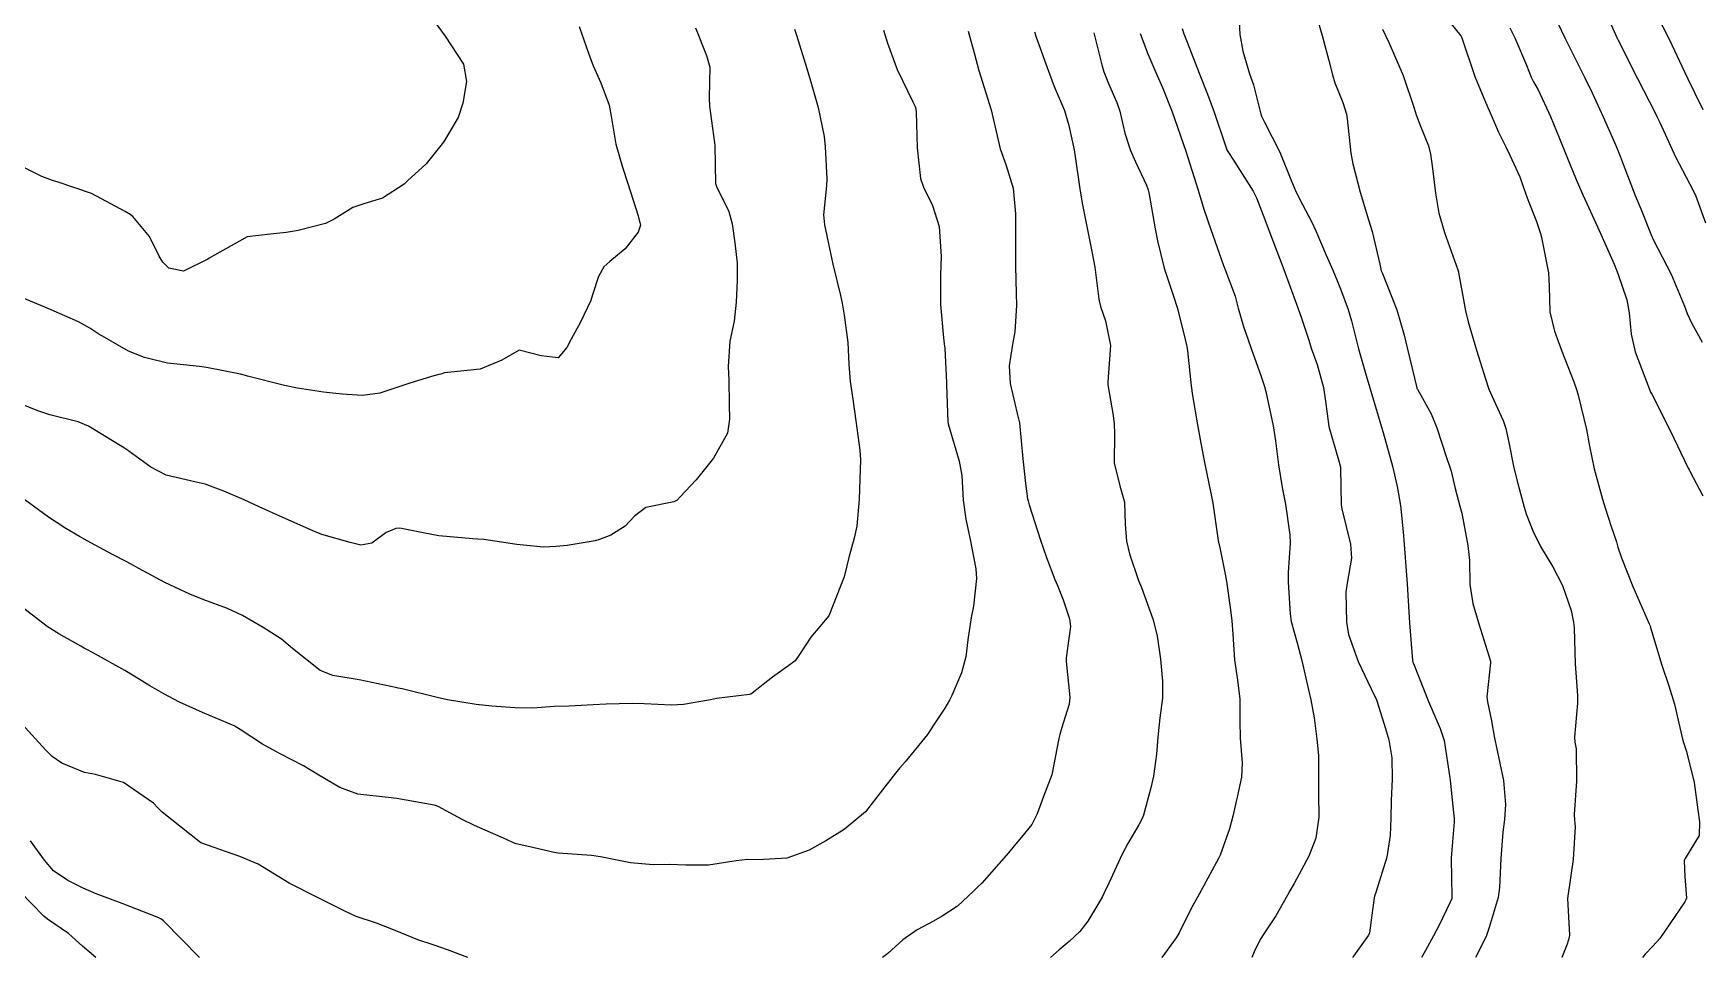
# Model space of a CAD drawing. Header units: metres. Extents: x 307586 to 320046, y 7427249 to 7434250.
# Drawn here: x 319297.1 to 319382.5, y 7427250 to 7427297.2 of the extents above; entities that cross this region are included whole.
import ezdxf

# ---------------------------------------------------------------- set-up
doc = ezdxf.new("R2010")
doc.units = ezdxf.units.M
doc.header["$MEASUREMENT"] = 0
doc.layers.add('Curvas de Nivel 1m', color=11, linetype='Continuous')
doc.layers.add('Curvas de Nivel 5m', color=15, linetype='Continuous')

msp = doc.modelspace()

# ---------------------------------------------------------------- linework, layer by layer
at = {"layer": 'Curvas de Nivel 1m', "flags": 128}
for points, elevation in [([(319377.331, 7427298.969), (319378.184, 7427297.028), (319378.202, 7427296.979), (319378.212, 7427296.96), (319378.244, 7427296.897), (319379.241, 7427294.944), (319379.547, 7427294.339), (319380.135, 7427293.186), (319380.264, 7427292.929), (319380.381, 7427292.677), (319381.184, 7427290.919), (319382.087, 7427289.206), (319382.22, 7427288.908), (319382.712, 7427287.543)], 868), ([(319369.326, 7427298.195), (319370.184, 7427297.123), (319370.231, 7427297.05), (319370.264, 7427296.967), (319370.901, 7427295.043), (319371.452, 7427293.724), (319371.763, 7427293.034), (319372.125, 7427292.192), (319372.502, 7427291.41), (319372.7, 7427291.021), (319373.205, 7427289.904), (319373.516, 7427289.009), (319373.673, 7427288.6), (319374.069, 7427287.626), (319374.269, 7427286.998), (319374.337, 7427286.719), (319374.686, 7427284.993), (319374.713, 7427284.307), (319374.753, 7427282.993), (319374.986, 7427282.007), (319375.354, 7427280.986), (319375.969, 7427279.408), (319376.128, 7427278.978), (319376.204, 7427278.734), (319376.615, 7427276.973), (319376.777, 7427276.125), (319377.013, 7427274.969), (319377.449, 7427273.412), (319377.585, 7427272.963), (319377.883, 7427272.017), (319378.151, 7427271.231), (319378.232, 7427270.955), (319378.408, 7427270.408), (319379.003, 7427268.938), (319379.824, 7427267.033), (319379.875, 7427266.929), (319379.907, 7427266.844), (319380.475, 7427264.923), (319380.841, 7427263.861), (319381.136, 7427262.916), (319381.547, 7427261.12), (319381.61, 7427260.911), (319381.747, 7427260.504), (319382.13, 7427258.904), (319382.324, 7427257.515), (319382.413, 7427256.899), (319382.4, 7427256.192), (319381.675, 7427255.024), (319381.634, 7427254.95), (319381.624, 7427254.91), (319381.665, 7427254.095), (319381.741, 7427252.996), (319381.712, 7427252.909), (319381.652, 7427252.807), (319380.886, 7427251.672), (319380.37, 7427250.923), (319380.013, 7427250.54), (319379.621, 7427250.127), (319379.488, 7427249.95)], 871), ([(319374.893, 7427298.296), (319375.523, 7427296.987), (319376.164, 7427295.722), (319376.54, 7427294.976), (319376.909, 7427294.209), (319377.472, 7427292.967), (319378.118, 7427291.505), (319378.283, 7427291.126), (319378.351, 7427290.956), (319378.507, 7427290.554), (319379.119, 7427288.944), (319379.41, 7427288.273), (319379.937, 7427286.932), (319380.059, 7427286.661), (319380.964, 7427284.921), (319381.64, 7427283.291), (319381.784, 7427282.912), (319382.008, 7427282.431), (319382.546, 7427281.449)], 869), ([(319380.196, 7427298.237), (319380.869, 7427296.923), (319381.513, 7427295.566), (319381.815, 7427294.913), (319382.146, 7427294.212), (319382.579, 7427293.345)], 867), ([(319336.075, 7427297.461), (319336.178, 7427297.147), (319336.707, 7427295.454), (319336.944, 7427294.653), (319337.283, 7427293.448), (319337.582, 7427291.974), (319337.633, 7427291.445), (319337.726, 7427289.804), (319337.707, 7427289.444), (319337.547, 7427287.966), (319337.606, 7427287.445), (319338.033, 7427285.44), (319338.422, 7427283.839), (319338.509, 7427283.433), (319338.61, 7427282.825), (319338.798, 7427281.428), (319338.858, 7427280.313), (319338.927, 7427279.426), (319339.049, 7427278.519), (319339.207, 7427277.421), (319339.418, 7427275.92), (319339.445, 7427275.417), (319339.427, 7427274.936), (319339.381, 7427273.418), (319339.265, 7427272.026), (319339.125, 7427271.421), (319338.845, 7427270.417), (319338.616, 7427269.428), (319337.823, 7427267.44), (319336.902, 7427266.354), (319336.333, 7427265.455), (319336.104, 7427265.143), (319335.787, 7427264.89), (319334.95, 7427264.299), (319333.898, 7427263.479), (319333.825, 7427263.427), (319333.772, 7427263.41), (319332.073, 7427263.201), (319331.768, 7427263.149), (319330.384, 7427262.903), (319329.763, 7427262.863), (319328.377, 7427262.938), (319327.764, 7427262.958), (319326.419, 7427262.918), (319325.762, 7427262.878), (319324.532, 7427262.822), (319323.761, 7427262.793), (319322.664, 7427262.712), (319321.759, 7427262.728), (319320.579, 7427262.823), (319319.762, 7427262.895), (319318.296, 7427263.141), (319317.767, 7427263.263), (319315.972, 7427263.698), (319315.773, 7427263.737), (319315.726, 7427263.748), (319313.777, 7427264.173), (319312.432, 7427264.393), (319311.782, 7427264.646), (319310.369, 7427265.764), (319309.798, 7427266.243), (319308.857, 7427266.838), (319307.809, 7427267.452), (319307.04, 7427267.808), (319305.819, 7427268.252), (319305.1, 7427268.551), (319303.833, 7427269.152), (319302.494, 7427269.86), (319302.073, 7427270.094), (319301.846, 7427270.217), (319301.151, 7427270.576), (319299.857, 7427271.277), (319299.461, 7427271.498), (319298.752, 7427271.907), (319297.871, 7427272.485), (319295.893, 7427273.94)], 881), ([(319331.004, 7427297.522), (319331.56, 7427296.118), (319331.732, 7427295.514), (319331.702, 7427293.949), (319331.714, 7427293.514), (319331.972, 7427291.644), (319331.986, 7427291.511), (319332.03, 7427289.564), (319332.042, 7427289.51), (319332.082, 7427289.416), (319332.706, 7427288.137), (319332.874, 7427287.498), (319333.018, 7427286.526), (319333.134, 7427285.493), (319333.137, 7427284.606), (319333.089, 7427283.494), (319332.974, 7427282.52), (319332.761, 7427281.498), (319332.671, 7427280.2), (319332.705, 7427279.499), (319332.731, 7427278.279), (319332.743, 7427277.498), (319332.641, 7427276.791), (319331.913, 7427275.51), (319331.028, 7427274.393), (319330.216, 7427273.527), (319330.059, 7427273.359), (319329.889, 7427273.277), (319328.46, 7427272.976), (319327.878, 7427272.539), (319327.404, 7427272.03), (319326.657, 7427271.572), (319326.091, 7427271.348), (319325.86, 7427271.28), (319324.42, 7427271.031), (319323.857, 7427270.985), (319323.208, 7427270.961), (319321.857, 7427271.084), (319320.168, 7427271.339), (319319.86, 7427271.366), (319319.593, 7427271.387), (319317.862, 7427271.538), (319317.051, 7427271.688), (319315.866, 7427271.918), (319315.657, 7427271.911), (319315.162, 7427271.707), (319314.418, 7427271.154), (319313.856, 7427271.059), (319313.317, 7427271.188), (319311.861, 7427271.601), (319311.486, 7427271.754), (319309.873, 7427272.465), (319308.656, 7427273.014), (319307.886, 7427273.367), (319306.84, 7427273.811), (319305.896, 7427274.176), (319305.436, 7427274.286), (319303.901, 7427274.642), (319303.106, 7427275.053), (319301.989, 7427275.869), (319301.946, 7427275.902), (319301.913, 7427275.921), (319301.761, 7427276.025), (319299.925, 7427277.143), (319299.39, 7427277.36), (319297.931, 7427277.721), (319297.315, 7427277.926), (319295.941, 7427278.497)], 882), ([(319325.035, 7427297.591), (319325.515, 7427296.234), (319325.763, 7427295.584), (319326.144, 7427294.718), (319326.572, 7427293.576), (319326.682, 7427293.017), (319326.914, 7427291.572), (319327.254, 7427290.406), (319327.527, 7427289.566), (319328.066, 7427287.912), (319328.129, 7427287.625), (319328.15, 7427287.559), (319328.186, 7427287.433), (319328.056, 7427287.079), (319327.39, 7427286.219), (319326.606, 7427285.574), (319326.301, 7427285.306), (319326.025, 7427284.803), (319325.733, 7427283.865), (319325.635, 7427283.584), (319325.118, 7427282.466), (319324.636, 7427281.593), (319324.406, 7427281.168), (319323.973, 7427280.641), (319323.105, 7427280.743), (319321.977, 7427281.036), (319321.089, 7427280.522), (319319.967, 7427280.068), (319318.154, 7427279.866), (319317.964, 7427279.812), (319317.863, 7427279.782), (319317.48, 7427279.685), (319316.322, 7427279.332), (319315.955, 7427279.202), (319314.831, 7427278.83), (319313.948, 7427278.722), (319312.905, 7427278.779), (319311.95, 7427278.892), (319310.627, 7427279.089), (319309.955, 7427279.221), (319308.057, 7427279.703), (319307.962, 7427279.732), (319307.709, 7427279.803), (319305.966, 7427280.145), (319305.596, 7427280.195), (319303.968, 7427280.373), (319302.779, 7427280.666), (319301.974, 7427280.983), (319300.397, 7427281.886), (319299.987, 7427282.165), (319299.412, 7427282.478), (319298.001, 7427283.095), (319296.013, 7427283.94)], 883), ([(319317.752, 7427297.684), (319318.174, 7427297.106), (319319.12, 7427295.665), (319319.269, 7427294.788), (319319.089, 7427293.666), (319318.844, 7427292.948), (319318.103, 7427291.68), (319317.208, 7427290.572), (319316.256, 7427289.698), (319316.165, 7427289.617), (319316.081, 7427289.533), (319314.972, 7427288.813), (319314.065, 7427288.537), (319313.461, 7427288.33), (319312.501, 7427287.743), (319312.05, 7427287.508), (319310.66, 7427287.151), (319310.046, 7427287.052), (319309.235, 7427286.972), (319308.043, 7427286.837), (319307.383, 7427286.463), (319306.22, 7427285.818), (319306.104, 7427285.747), (319306.032, 7427285.693), (319304.774, 7427285.084), (319304.027, 7427285.223), (319303.717, 7427285.532), (319303.541, 7427285.847), (319303.037, 7427286.849), (319302.182, 7427287.868), (319302.054, 7427287.975), (319301.794, 7427288.135), (319300.07, 7427289.048), (319298.362, 7427289.633), (319298.08, 7427289.711), (319297.521, 7427289.926), (319296.09, 7427290.646)], 884), ([(319344.957, 7427297.352), (319345.262, 7427296.253), (319345.513, 7427295.346), (319346.133, 7427293.34), (319346.607, 7427291.335), (319346.895, 7427290.532), (319347.269, 7427289.328), (319347.381, 7427288.016), (319347.384, 7427287.327), (319347.383, 7427285.987), (319347.377, 7427285.327), (319347.416, 7427283.929), (319347.434, 7427283.326), (319347.343, 7427281.976), (319347.224, 7427281.328), (319347.066, 7427280.235), (319347.111, 7427279.329), (319347.478, 7427277.795), (319347.582, 7427277.324), (319347.765, 7427275.472), (319347.775, 7427275.321), (319347.902, 7427274.217), (319348.006, 7427273.431), (319348.028, 7427273.318), (319348.079, 7427273.128), (319348.658, 7427271.308), (319348.971, 7427270.421), (319349.407, 7427269.297), (319349.535, 7427268.99), (319349.833, 7427268.26), (319350.155, 7427267.287), (319350.206, 7427266.897), (319349.981, 7427265.288), (319349.972, 7427265.107), (319350.164, 7427263.286), (319350.132, 7427262.922), (319349.749, 7427261.68), (319349.66, 7427261.375), (319349.636, 7427261.292), (319349.606, 7427261.156), (319349.244, 7427259.295), (319348.821, 7427258.19), (319348.488, 7427257.302), (319348.23, 7427256.769), (319347.685, 7427256.11), (319347.315, 7427255.678), (319347.025, 7427255.32), (319345.657, 7427253.757), (319345.447, 7427253.55), (319345.231, 7427253.344), (319344.417, 7427252.577), (319343.634, 7427252.066), (319343.178, 7427251.819), (319342.35, 7427251.379), (319341.618, 7427250.865), (319340.844, 7427250.165), (319340.574, 7427249.95)], 879), ([(319348.352, 7427297.317), (319348.447, 7427297.048), (319349.072, 7427295.306), (319349.369, 7427294.525), (319349.89, 7427293.294), (319350.122, 7427292.534), (319350.382, 7427291.287), (319350.438, 7427290.948), (319350.68, 7427289.284), (319350.803, 7427288.555), (319351.054, 7427287.28), (319351.318, 7427286.004), (319351.44, 7427285.276), (319351.652, 7427283.639), (319351.739, 7427283.273), (319352.002, 7427282.541), (319352.255, 7427281.266), (319352.11, 7427279.414), (319352.107, 7427279.268), (319352.381, 7427277.697), (319352.438, 7427277.263), (319352.448, 7427276.749), (319352.429, 7427275.262), (319352.734, 7427274.09), (319352.963, 7427273.254), (319353.004, 7427272.125), (319353.074, 7427271.252), (319353.221, 7427270.614), (319353.684, 7427269.242), (319353.731, 7427269.131), (319353.839, 7427268.888), (319354.439, 7427267.234), (319354.641, 7427266.401), (319354.81, 7427265.23), (319354.918, 7427264.092), (319354.905, 7427263.229), (319354.775, 7427262.212), (319354.67, 7427261.231), (319354.606, 7427260.36), (319354.454, 7427259.233), (319354.312, 7427258.639), (319353.947, 7427257.238), (319353.878, 7427257.061), (319353.696, 7427256.752), (319353.133, 7427255.796), (319352.851, 7427255.252), (319352.162, 7427253.767), (319351.93, 7427253.266), (319351.833, 7427253.084), (319351.645, 7427252.745), (319351.093, 7427251.813), (319350.671, 7427251.28), (319350.132, 7427250.771), (319349.613, 7427250.342), (319349.175, 7427249.95)], 878), ([(319351.397, 7427297.278), (319351.798, 7427295.634), (319351.907, 7427295.272), (319352.147, 7427294.674), (319352.575, 7427293.701), (319352.721, 7427293.261), (319352.99, 7427292.131), (319353.272, 7427291.253), (319353.524, 7427290.669), (319354.087, 7427289.483), (319354.176, 7427289.239), (319354.21, 7427289.11), (319354.542, 7427287.235), (319354.663, 7427286.625), (319355.003, 7427285.23), (319355.497, 7427283.747), (319355.67, 7427283.223), (319355.994, 7427281.943), (319356.161, 7427281.218), (319356.198, 7427281), (319356.385, 7427279.216), (319356.451, 7427278.722), (319356.704, 7427277.212), (319356.871, 7427276.268), (319357.077, 7427275.208), (319357.39, 7427273.714), (319357.486, 7427273.204), (319357.764, 7427271.301), (319357.784, 7427271.201), (319357.859, 7427270.852), (319358.134, 7427269.484), (319358.186, 7427269.195), (319358.39, 7427267.753), (319358.456, 7427267.19), (319358.509, 7427266.493), (319358.595, 7427265.188), (319358.752, 7427264.15), (319358.87, 7427263.179), (319358.866, 7427262.069), (319358.883, 7427261.179), (319358.991, 7427259.916), (319358.966, 7427259.178), (319358.74, 7427258.153), (319358.511, 7427257.182), (319358.335, 7427256.542), (319357.863, 7427255.188), (319357.8, 7427255.06), (319357.669, 7427254.837), (319356.783, 7427253.203), (319356.38, 7427252.471), (319355.766, 7427251.218), (319355.62, 7427250.962), (319354.884, 7427249.954), (319354.882, 7427249.95)], 877), ([(319353.768, 7427297.246), (319354.167, 7427296.198), (319354.573, 7427295.236), (319354.904, 7427294.474), (319355.399, 7427293.227), (319356.113, 7427291.22), (319356.732, 7427289.214), (319357.033, 7427288.251), (319357.38, 7427287.207), (319358.035, 7427285.368), (319358.098, 7427285.199), (319358.625, 7427283.796), (319358.791, 7427283.188), (319359.063, 7427282.243), (319359.436, 7427281.178), (319359.971, 7427279.691), (319360.142, 7427279.168), (319360.202, 7427278.926), (319360.575, 7427277.164), (319360.698, 7427276.395), (319360.846, 7427275.161), (319361.045, 7427274.015), (319361.205, 7427273.157), (319361.439, 7427271.592), (319361.456, 7427271.154), (319361.344, 7427269.659), (319361.348, 7427269.155), (319361.445, 7427267.536), (319361.5, 7427267.153), (319361.806, 7427266.051), (319362.05, 7427265.146), (319362.365, 7427263.727), (319362.501, 7427263.139), (319362.679, 7427262.217), (319362.814, 7427261.134), (319362.896, 7427260.294), (319362.901, 7427259.132), (319362.899, 7427258.317), (319362.911, 7427257.132), (319362.759, 7427256.062), (319362.413, 7427255.139), (319361.659, 7427253.74), (319361.439, 7427253.368), (319361.318, 7427253.153), (319360.713, 7427252.083), (319360.095, 7427251.165), (319359.915, 7427250.872), (319359.614, 7427250.24), (319359.479, 7427249.95)], 876), ([(319358.842, 7427297.843), (319358.878, 7427297.19), (319359.019, 7427296.339), (319359.375, 7427295.182), (319359.574, 7427294.605), (319359.928, 7427293.173), (319359.976, 7427293.017), (319360.128, 7427292.704), (319360.917, 7427291.162), (319361.482, 7427289.766), (319361.748, 7427289.153), (319362.076, 7427288.49), (319362.54, 7427287.615), (319362.762, 7427287.14), (319363.285, 7427285.891), (319363.626, 7427285.126), (319363.746, 7427284.84), (319364.023, 7427284.165), (319364.416, 7427283.116), (319364.582, 7427282.539), (319364.951, 7427281.11), (319365.341, 7427279.738), (319365.534, 7427279.104), (319365.949, 7427277.669), (319366.127, 7427277.098), (319366.212, 7427276.824), (319366.692, 7427275.092), (319366.937, 7427274.055), (319367.099, 7427273.088), (319367.234, 7427271.731), (319367.286, 7427271.086), (319367.414, 7427269.52), (319367.448, 7427269.084), (319367.547, 7427267.361), (319367.56, 7427267.083), (319367.719, 7427265.146), (319367.735, 7427265.071), (319367.752, 7427265.031), (319367.791, 7427264.922), (319368.525, 7427263.062), (319369.136, 7427261.68), (319369.342, 7427261.054), (319369.624, 7427259.152), (319369.635, 7427259.051), (319369.716, 7427258.342), (319369.845, 7427257.049), (319369.846, 7427256.904), (319369.697, 7427255.05), (319369.701, 7427255.022), (319369.735, 7427253.049), (319369.727, 7427252.975), (319369.65, 7427252.789), (319369.076, 7427251.618), (319368.794, 7427251.058), (319368.372, 7427250.306), (319368.167, 7427249.95)], 874), ([(319362.886, 7427297.836), (319363.09, 7427297.136), (319363.435, 7427295.86), (319363.609, 7427295.128), (319363.743, 7427294.72), (319364.139, 7427293.715), (319364.328, 7427293.118), (319364.37, 7427292.878), (319364.55, 7427291.116), (319364.651, 7427290.569), (319365.032, 7427289.111), (319365.468, 7427287.707), (319365.642, 7427287.104), (319366.038, 7427285.439), (319366.117, 7427285.099), (319366.169, 7427284.962), (319366.915, 7427283.091), (319367.29, 7427281.797), (319367.454, 7427281.085), (319367.932, 7427279.112), (319367.939, 7427279.08), (319367.962, 7427279.031), (319368.661, 7427277.78), (319368.965, 7427277.065), (319369.48, 7427275.496), (319369.632, 7427275.054), (319369.693, 7427274.836), (319369.902, 7427273.957), (319370.143, 7427273.048), (319370.235, 7427272.701), (319370.555, 7427271.043), (319370.625, 7427270.279), (319370.646, 7427269.042), (319370.805, 7427268.069), (319371.115, 7427267.037), (319371.702, 7427265.124), (319371.71, 7427265.031), (319371.52, 7427263.288), (319371.562, 7427263.032), (319371.763, 7427262.065), (319371.913, 7427261.186), (319371.939, 7427261.027), (319371.994, 7427260.781), (319372.373, 7427259.02), (319372.477, 7427257.785), (319372.417, 7427257.019), (319372.338, 7427256.376), (319372.243, 7427255.021), (319372.174, 7427253.538), (319372.096, 7427253.023), (319371.637, 7427251.484), (319371.526, 7427251.14), (319371.479, 7427251.032), (319370.941, 7427249.95)], 873), ([(319366.186, 7427297.457), (319366.354, 7427297.098), (319366.526, 7427296.748), (319367.244, 7427295.089), (319367.801, 7427293.419), (319367.906, 7427293.082), (319368.127, 7427292.501), (319368.532, 7427291.488), (319368.63, 7427291.072), (319368.714, 7427290.461), (319368.884, 7427289.068), (319369.059, 7427288.051), (319369.354, 7427287.061), (319370.034, 7427285.146), (319370.065, 7427285.05), (319370.069, 7427285.013), (319370.431, 7427283.046), (319370.567, 7427282.485), (319370.994, 7427281.04), (319371.446, 7427279.56), (319371.629, 7427279.033), (319371.956, 7427278.289), (319372.364, 7427277.441), (319372.501, 7427277.022), (319372.646, 7427276.306), (319372.906, 7427275.015), (319373.112, 7427274.219), (319373.43, 7427273.007), (319373.54, 7427272.656), (319373.881, 7427271.784), (319374.276, 7427270.996), (319374.9, 7427269.947), (319375.391, 7427268.985), (319375.83, 7427267.711), (319375.964, 7427267.117), (319375.982, 7427266.978), (319375.986, 7427266.812), (319376.041, 7427264.976), (319376.167, 7427263.365), (319376.164, 7427262.974), (319376.015, 7427261.235), (319376.033, 7427260.976), (319376.095, 7427260.627), (319376.112, 7427258.974), (319375.998, 7427257.267), (319376.004, 7427256.975), (319376.037, 7427256.635), (319375.942, 7427254.976), (319375.653, 7427252.98), (319375.753, 7427251.097), (319375.732, 7427250.979), (319375.628, 7427250.642), (319375.363, 7427249.95)], 872), ([(319319.337, 7427249.95), (319318.298, 7427250.352), (319317.612, 7427250.59), (319316.786, 7427250.86), (319315.619, 7427251.345), (319314.662, 7427251.71), (319313.628, 7427252.062), (319313.036, 7427252.324), (319311.642, 7427253.024), (319310.195, 7427253.765), (319309.656, 7427254.085), (319308.602, 7427254.726), (319307.666, 7427255.122), (319305.673, 7427255.82), (319303.688, 7427257.394), (319303.464, 7427257.617), (319303.244, 7427257.847), (319301.709, 7427258.919), (319300.277, 7427259.322), (319299.716, 7427259.424), (319298.55, 7427259.908), (319298.049, 7427260.238), (319297.729, 7427260.569), (319296.484, 7427261.933)], 879), ([(319305.607, 7427249.95), (319305.604, 7427249.954), (319303.765, 7427251.839), (319303.624, 7427251.941), (319303.441, 7427252.028), (319301.636, 7427252.72), (319300.317, 7427253.209), (319299.647, 7427253.508), (319298.862, 7427253.902), (319298.133, 7427254.388), (319297.663, 7427254.942), (319296.952, 7427255.927)], 878), ([(319300.295, 7427249.95), (319299.609, 7427250.544), (319298.894, 7427251.179), (319297.822, 7427251.917), (319297.625, 7427252.075), (319295.828, 7427253.938)], 877)]:
    msp.add_lwpolyline(points, dxfattribs=dict(at, elevation=elevation))
at = {"layer": 'Curvas de Nivel 5m', "flags": 128}
for points, elevation in [([(319340.634, 7427297.405), (319340.831, 7427296.746), (319341.326, 7427295.398), (319342.136, 7427293.74), (319342.246, 7427293.5), (319342.278, 7427293.388), (319342.293, 7427293.225), (319342.358, 7427291.386), (319342.529, 7427289.825), (319342.678, 7427289.381), (319343.143, 7427288.443), (319343.469, 7427287.369), (319343.581, 7427285.825), (319343.568, 7427285.367), (319343.538, 7427284.877), (319343.539, 7427283.367), (319343.69, 7427281.661), (319343.737, 7427281.364), (319343.762, 7427281.145), (319343.858, 7427279.362), (319343.86, 7427279.259), (319343.926, 7427277.36), (319343.941, 7427277.264), (319344.495, 7427275.354), (319344.633, 7427274.626), (319344.713, 7427273.352), (319344.845, 7427272.384), (319345.066, 7427271.348), (319345.355, 7427269.838), (319345.389, 7427269.345), (319345.236, 7427267.938), (319345.12, 7427267.347), (319344.937, 7427266.218), (319344.837, 7427265.35), (319344.617, 7427264.519), (319344.118, 7427263.357), (319344.006, 7427263.122), (319343.763, 7427262.712), (319343.229, 7427261.889), (319342.882, 7427261.373), (319341.729, 7427259.966), (319341.456, 7427259.663), (319341.235, 7427259.395), (319340.579, 7427258.537), (319339.703, 7427257.41), (319338.614, 7427256.501), (319337.68, 7427255.919), (319337.365, 7427255.747), (319336.813, 7427255.443), (319335.669, 7427255.045), (319334.184, 7427254.959), (319333.668, 7427254.972), (319333.079, 7427254.901), (319331.665, 7427254.689), (319330.505, 7427254.681), (319329.665, 7427254.719), (319328.828, 7427254.706), (319327.665, 7427254.799), (319326.14, 7427255.103), (319325.669, 7427255.175), (319323.964, 7427255.303), (319323.67, 7427255.352), (319323.469, 7427255.401), (319322.516, 7427255.617), (319321.822, 7427255.775), (319321.675, 7427255.823), (319321.319, 7427255.991), (319319.683, 7427256.708), (319319.046, 7427257.019), (319317.826, 7427257.678), (319317.694, 7427257.736), (319317.621, 7427257.753), (319315.699, 7427258.095), (319315.255, 7427258.149), (319313.702, 7427258.316), (319312.779, 7427258.661), (319311.716, 7427259.286), (319310.922, 7427259.758), (319309.729, 7427260.382), (319308.821, 7427260.871), (319307.741, 7427261.596), (319307.375, 7427261.804), (319305.753, 7427262.498), (319304.57, 7427263.023), (319303.767, 7427263.442), (319303.063, 7427263.851), (319302.262, 7427264.347), (319301.781, 7427264.645), (319300.121, 7427265.556), (319299.791, 7427265.727), (319299.689, 7427265.788), (319299.519, 7427265.894), (319298.407, 7427266.519), (319297.803, 7427266.892), (319296.454, 7427267.934)], 880), ([(319355.922, 7427297.487), (319356.011, 7427297.222), (319356.176, 7427296.792), (319356.787, 7427295.214), (319357.211, 7427294.141), (319357.56, 7427293.206), (319358.116, 7427291.535), (319358.203, 7427291.288), (319358.252, 7427291.198), (319358.549, 7427290.751), (319359.549, 7427289.178), (319359.727, 7427288.823), (319360.071, 7427287.939), (319360.357, 7427287.167), (319360.547, 7427286.674), (319361.124, 7427285.159), (319361.774, 7427283.394), (319361.859, 7427283.152), (319362.009, 7427282.722), (319362.398, 7427281.545), (319362.526, 7427281.142), (319362.824, 7427280.293), (319363.157, 7427279.132), (319363.253, 7427278.427), (319363.429, 7427277.128), (319363.918, 7427275.427), (319364.011, 7427275.119), (319364.034, 7427274.997), (319364.062, 7427273.118), (319364.096, 7427272.912), (319364.546, 7427271.113), (319364.591, 7427270.383), (319364.367, 7427269.115), (319364.308, 7427268.646), (319364.328, 7427267.115), (319364.437, 7427266.491), (319364.926, 7427265.109), (319365.775, 7427263.344), (319365.86, 7427263.185), (319365.893, 7427263.098), (319366.336, 7427261.669), (319366.501, 7427261.089), (319366.65, 7427260.176), (319366.671, 7427259.086), (319366.613, 7427257.987), (319366.603, 7427257.086), (319366.577, 7427256.199), (319366.397, 7427255.089), (319365.837, 7427253.28), (319365.773, 7427253.098), (319365.749, 7427253.001), (319365.638, 7427252.126), (319365.508, 7427251.218), (319365.455, 7427251.102), (319364.69, 7427250.031), (319364.635, 7427249.95)], 875), ([(319372.694, 7427297.529), (319372.946, 7427297.019), (319373.547, 7427295.624), (319373.796, 7427295.005), (319373.914, 7427294.767), (319374.146, 7427294.349), (319374.785, 7427292.993), (319375.248, 7427291.862), (319375.6, 7427290.985), (319376.095, 7427289.764), (319376.431, 7427288.977), (319376.74, 7427288.31), (319377.357, 7427286.967), (319378.04, 7427285.437), (319378.234, 7427284.957), (319378.681, 7427283.612), (319378.809, 7427282.948), (319378.911, 7427281.855), (319379.111, 7427280.943), (319379.828, 7427279.069), (319379.88, 7427278.931), (319379.908, 7427278.877), (319379.961, 7427278.788), (319380.905, 7427276.92), (319381.836, 7427274.989), (319381.874, 7427274.91), (319381.912, 7427274.839), (319382.572, 7427273.572)], 870)]:
    msp.add_lwpolyline(points, dxfattribs=dict(at, elevation=elevation))

doc.saveas('drawing.dxf')
